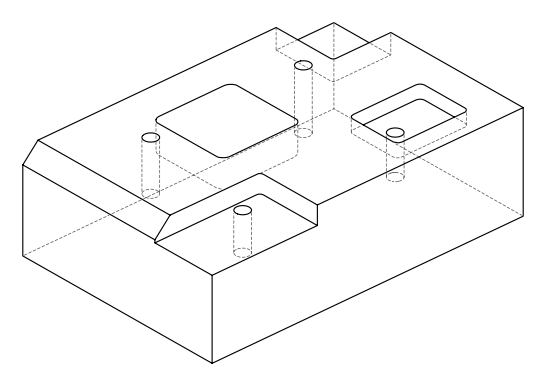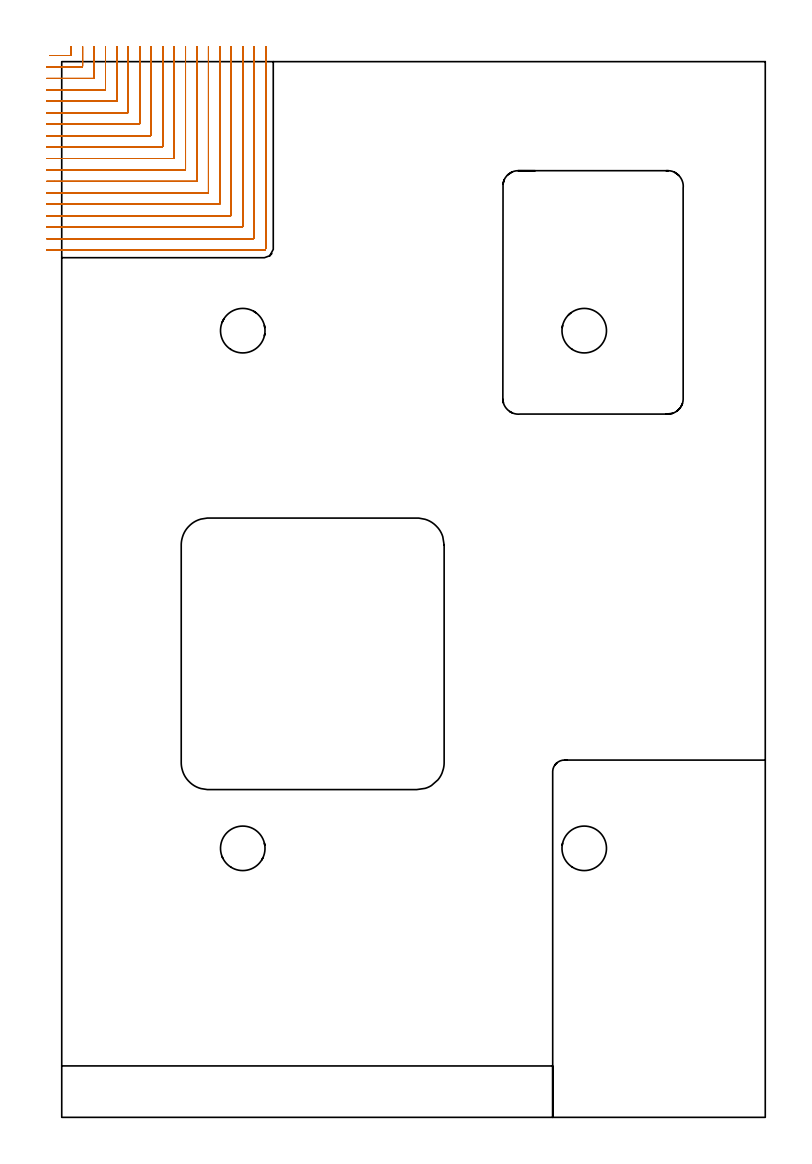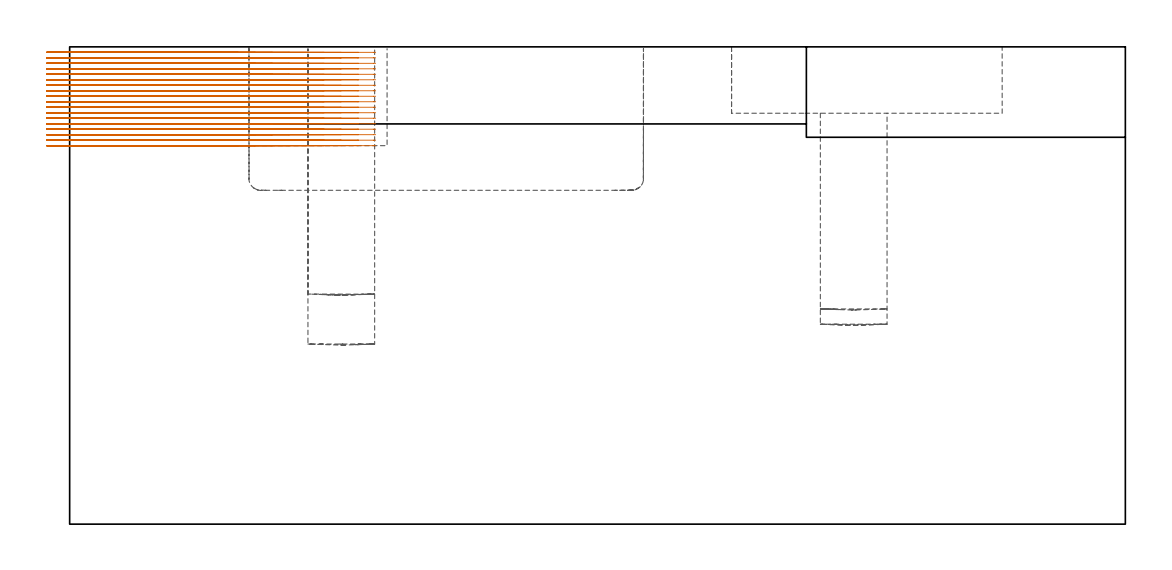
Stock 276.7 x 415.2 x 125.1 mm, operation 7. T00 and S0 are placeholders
(PLAN: 9 operations, 5 tool changes, 172.5 min)
(1 INDEXABLE_INSERT_DRILL_BLIND_HOLE_FROM_SOLID | STEP1POCKET | NXT0302_006 | 0.27 min | 15578 mm3)
(2 INDEXABLE_INSERT_DRILL_BLIND_HOLE_FROM_SOLID_1 | STEP1POCKET_1 | NXT0302_006 | 0.21 min | 17477 mm3)
(3 INDEXABLE_INSERT_DRILL_BLIND_HOLE_FROM_SOLID_2 | STEP1POCKET_2 | NXT0302_006 | 0.32 min | 18727 mm3)
(4 INDEXABLE_INSERT_DRILL_BLIND_HOLE_FROM_SOLID_3 | STEP1POCKET_3 | NXT0302_006 | 0.22 min | 16519 mm3)
(5 AREA_MILL | FG_CHAMFER_SURFACE | UGT0205_001 | 12.58 min | 41010 mm3)
(6 MILL_CORNER_NOTCH_RECTANGULAR | CORNER_NOTCH_RECTANGULAR | NXT0201_009 | Follow Part, ap 2, ae 75% | 55.9 min | 270981 mm3)
(7 MILL_CORNER_NOTCH_RECTANGULAR_1 | CORNER_NOTCH_RECTANGULAR_1 | NXT0201_008 | Follow Part, ap 1.5, ae 75% | 65.78 min | 166073 mm3)
(8 MILL_RECTANGULAR_POCKET | POCKET_RECTANGULAR_STRAIGHT | UGT0201_095 | Follow Part, ap 5, ae 75% | 16.07 min | 410668 mm3)
(9 MILL_RECTANGULAR_POCKET_1 | POCKET_RECTANGULAR_STRAIGHT_1 | NXT0201_009 | Follow Part, ap 2, ae 75% | 21.17 min | 113403 mm3)
(TOOL NXT0302_006 | Index. Insert Drill 17.5mm [880-D1750L25-05] | D17.5 PA176 FL88 Z2)
(TOOL UGT0205_001 | Chamfer Mill 20 x 3 x 45 deg. | D20 FL50 Z2)
(TOOL NXT0201_009 | ENDMILL 8mm [2P460-0800-NA 1630] | D8 FL26 Z6)
(TOOL NXT0201_008 | ENDMILL 6mm [2P460-0600-NA 1630] | D6 FL26 Z6)
(TOOL UGT0201_095 | End mill 20 mm | D20 R3 FL38 Z4)
(OP 7 MILL_CORNER_NOTCH_RECTANGULAR_1)
G17 G21 G94 G90
T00 M6
G54
G17 G0 G90 X-4.8 Y417.6 S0 M3
G43 Z135.1 H1
Z123.661
G94 G1 X-1.8 F250.
X3.405
G3 X3.7 Y417.895 R0.3
G2 X3.699 Y418.2 R76.5
G1 Y421.2
G0 Z135.1
X-6. Y413.1
Z123.661
G1 X-3.
X7.905 F500.
G3 X8.2 Y413.395 R0.3
G1 Y418.2
Y421.2 F250.
G0 Z135.1
X-6. Y408.6
Z123.661
G1 X-3.
X12.405 F500.
G3 X12.7 Y408.895 R0.3
G1 Y418.2
Y421.2 F250.
G0 Z135.1
X-6. Y404.1
Z123.661
G1 X-3.
X16.904 F500.
G3 X17.2 Y404.396 R0.3
G1 Y418.2
Y421.2 F250.
G0 Z135.1
X-6. Y399.6
Z123.661
G1 X-3.
X21.404 F500.
G3 X21.7 Y399.896 R0.3
G1 Y418.2
Y421.2 F250.
G0 Z135.1
X-6. Y395.1
Z123.661
G1 X-3.
X25.904 F500.
G3 X26.2 Y395.396 R0.3
G1 Y418.2
Y421.2 F250.
G0 Z135.1
X-6. Y390.6
Z123.661
G1 X-3.
X30.404 F500.
G3 X30.7 Y390.896 R0.3
G1 Y418.2
Y421.2 F250.
G0 Z135.1
X-6. Y386.1
Z123.661
G1 X-3.
X34.904 F500.
G3 X35.2 Y386.396 R0.3
G1 Y418.2
Y421.2 F250.
G0 Z135.1
X-6. Y381.6
Z123.661
G1 X-3.
X39.404 F500.
G3 X39.7 Y381.896 R0.3
G1 Y418.2
Y421.2 F250.
G0 Z135.1
X-6. Y377.1
Z123.661
G1 X-3.
X43.903 F500.
G3 X44.2 Y377.397 R0.3
G1 Y418.2
Y421.2 F250.
G0 Z135.1
X-6. Y372.6
Z123.661
G1 X-3.
X48.403 F500.
G3 X48.7 Y372.897 R0.3
G1 Y418.2
Y421.2 F250.
G0 Z135.1
X-6. Y368.1
Z123.661
G1 X-3.
X52.903 F500.
G3 X53.2 Y368.397 R0.3
G1 Y418.2
Y421.2 F250.
G0 Z135.1
X-6. Y363.6
Z123.661
G1 X-3.
X57.403 F500.
G3 X57.7 Y363.897 R0.3
G1 Y418.2
Y421.2 F250.
G0 Z135.1
X-6. Y359.1
Z123.661
G1 X-3.
X61.903 F500.
G3 X62.2 Y359.397 R0.3
G1 Y418.2
Y421.2 F250.
G0 Z135.1
X-6. Y354.6
Z123.661
G1 X-3.
X66.403 F500.
G3 X66.7 Y354.897 R0.3
G1 Y418.2
Y421.2 F250.
G0 Z135.1
X-6. Y350.1
Z123.661
G1 X-3.
X70.903 F500.
G3 X71.2 Y350.397 R0.3
G1 Y418.2
Y421.2 F250.
G0 Z135.1
X-6. Y345.6
Z123.661
G1 X-3.
X75.403 F500.
G3 X75.7 Y345.897 R0.3
G1 Y418.2
Y421.2 F250.
G0 Z135.1
X-6. Y341.1
Z123.661
G1 X-3.
X79.6 F500.
G3 X80.2 Y341.7 R0.6
G1 Y418.2
Y421.2 F250.
G0 Z135.1
X-4.8 Y417.6
Z122.222
G1 X-1.8
X3.405
G3 X3.7 Y417.895 R0.3
G2 X3.699 Y418.2 R76.5
G1 Y421.2
G0 Z135.1
X-6. Y413.1
Z122.222
G1 X-3.
X7.905 F500.
G3 X8.2 Y413.395 R0.3
G1 Y418.2
Y421.2 F250.
G0 Z135.1
X-6. Y408.6
Z122.222
G1 X-3.
X12.405 F500.
G3 X12.7 Y408.895 R0.3
G1 Y418.2
Y421.2 F250.
G0 Z135.1
X-6. Y404.1
Z122.222
G1 X-3.
X16.904 F500.
G3 X17.2 Y404.396 R0.3
G1 Y418.2
Y421.2 F250.
G0 Z135.1
X-6. Y399.6
Z122.222
G1 X-3.
X21.404 F500.
G3 X21.7 Y399.896 R0.3
G1 Y418.2
Y421.2 F250.
G0 Z135.1
X-6. Y395.1
Z122.222
G1 X-3.
X25.904 F500.
G3 X26.2 Y395.396 R0.3
G1 Y418.2
Y421.2 F250.
G0 Z135.1
X-6. Y390.6
Z122.222
G1 X-3.
X30.404 F500.
G3 X30.7 Y390.896 R0.3
G1 Y418.2
Y421.2 F250.
G0 Z135.1
X-6. Y386.1
Z122.222
G1 X-3.
X34.904 F500.
G3 X35.2 Y386.396 R0.3
G1 Y418.2
Y421.2 F250.
G0 Z135.1
X-6. Y381.6
Z122.222
G1 X-3.
X39.404 F500.
G3 X39.7 Y381.896 R0.3
G1 Y418.2
Y421.2 F250.
G0 Z135.1
X-6. Y377.1
Z122.222
G1 X-3.
X43.903 F500.
G3 X44.2 Y377.397 R0.3
G1 Y418.2
Y421.2 F250.
G0 Z135.1
X-6. Y372.6
Z122.222
G1 X-3.
X48.403 F500.
G3 X48.7 Y372.897 R0.3
G1 Y418.2
Y421.2 F250.
G0 Z135.1
X-6. Y368.1
Z122.222
G1 X-3.
X52.903 F500.
G3 X53.2 Y368.397 R0.3
G1 Y418.2
Y421.2 F250.
G0 Z135.1
X-6. Y363.6
Z122.222
G1 X-3.
X57.403 F500.
G3 X57.7 Y363.897 R0.3
G1 Y418.2
Y421.2 F250.
G0 Z135.1
X-6. Y359.1
Z122.222
G1 X-3.
X61.903 F500.
G3 X62.2 Y359.397 R0.3
G1 Y418.2
Y421.2 F250.
G0 Z135.1
X-6. Y354.6
Z122.222
G1 X-3.
X66.403 F500.
G3 X66.7 Y354.897 R0.3
G1 Y418.2
Y421.2 F250.
G0 Z135.1
X-6. Y350.1
Z122.222
G1 X-3.
X70.903 F500.
G3 X71.2 Y350.397 R0.3
G1 Y418.2
Y421.2 F250.
G0 Z135.1
X-6. Y345.6
Z122.222
G1 X-3.
X75.403 F500.
G3 X75.7 Y345.897 R0.3
G1 Y418.2
Y421.2 F250.
G0 Z135.1
X-6. Y341.1
Z122.222
G1 X-3.
X79.6 F500.
G3 X80.2 Y341.7 R0.6
G1 Y418.2
Y421.2 F250.
G0 Z135.1
X-4.8 Y417.6
Z120.783
G1 X-1.8
X3.405
G3 X3.7 Y417.895 R0.3
G2 X3.699 Y418.2 R76.5
G1 Y421.2
G0 Z135.1
X-6. Y413.1
Z120.783
G1 X-3.
X7.905 F500.
G3 X8.2 Y413.395 R0.3
G1 Y418.2
Y421.2 F250.
G0 Z135.1
X-6. Y408.6
Z120.783
G1 X-3.
X12.405 F500.
G3 X12.7 Y408.895 R0.3
G1 Y418.2
Y421.2 F250.
G0 Z135.1
X-6. Y404.1
Z120.783
G1 X-3.
X16.904 F500.
G3 X17.2 Y404.396 R0.3
G1 Y418.2
Y421.2 F250.
G0 Z135.1
X-6. Y399.6
Z120.783
G1 X-3.
X21.404 F500.
G3 X21.7 Y399.896 R0.3
G1 Y418.2
Y421.2 F250.
G0 Z135.1
X-6. Y395.1
Z120.783
G1 X-3.
X25.904 F500.
G3 X26.2 Y395.396 R0.3
G1 Y418.2
Y421.2 F250.
G0 Z135.1
X-6. Y390.6
Z120.783
G1 X-3.
X30.404 F500.
G3 X30.7 Y390.896 R0.3
G1 Y418.2
Y421.2 F250.
G0 Z135.1
X-6. Y386.1
Z120.783
G1 X-3.
X34.904 F500.
G3 X35.2 Y386.396 R0.3
G1 Y418.2
Y421.2 F250.
G0 Z135.1
X-6. Y381.6
Z120.783
G1 X-3.
X39.404 F500.
G3 X39.7 Y381.896 R0.3
G1 Y418.2
Y421.2 F250.
G0 Z135.1
X-6. Y377.1
Z120.783
G1 X-3.
X43.903 F500.
G3 X44.2 Y377.397 R0.3
G1 Y418.2
Y421.2 F250.
G0 Z135.1
X-6. Y372.6
Z120.783
G1 X-3.
X48.403 F500.
G3 X48.7 Y372.897 R0.3
G1 Y418.2
Y421.2 F250.
G0 Z135.1
X-6. Y368.1
Z120.783
G1 X-3.
X52.903 F500.
G3 X53.2 Y368.397 R0.3
G1 Y418.2
Y421.2 F250.
G0 Z135.1
X-6. Y363.6
Z120.783
G1 X-3.
X57.403 F500.
G3 X57.7 Y363.897 R0.3
G1 Y418.2
Y421.2 F250.
G0 Z135.1
X-6. Y359.1
Z120.783
G1 X-3.
X61.903 F500.
G3 X62.2 Y359.397 R0.3
G1 Y418.2
Y421.2 F250.
G0 Z135.1
X-6. Y354.6
Z120.783
G1 X-3.
X66.403 F500.
G3 X66.7 Y354.897 R0.3
G1 Y418.2
Y421.2 F250.
G0 Z135.1
X-6. Y350.1
Z120.783
G1 X-3.
X70.903 F500.
G3 X71.2 Y350.397 R0.3
G1 Y418.2
Y421.2 F250.
G0 Z135.1
X-6. Y345.6
Z120.783
G1 X-3.
X75.403 F500.
G3 X75.7 Y345.897 R0.3
G1 Y418.2
Y421.2 F250.
G0 Z135.1
X-6. Y341.1
Z120.783
G1 X-3.
X79.6 F500.
G3 X80.2 Y341.7 R0.6
G1 Y418.2
Y421.2 F250.
G0 Z135.1
X-4.8 Y417.6
Z119.344
G1 X-1.8
X3.405
G3 X3.7 Y417.895 R0.3
G2 X3.699 Y418.2 R76.5
G1 Y421.2
G0 Z135.1
X-6. Y413.1
Z119.344
G1 X-3.
X7.905 F500.
G3 X8.2 Y413.395 R0.3
G1 Y418.2
Y421.2 F250.
G0 Z135.1
X-6. Y408.6
Z119.344
G1 X-3.
X12.405 F500.
G3 X12.7 Y408.895 R0.3
G1 Y418.2
Y421.2 F250.
G0 Z135.1
X-6. Y404.1
Z119.344
G1 X-3.
X16.904 F500.
G3 X17.2 Y404.396 R0.3
G1 Y418.2
Y421.2 F250.
G0 Z135.1
X-6. Y399.6
Z119.344
G1 X-3.
X21.404 F500.
G3 X21.7 Y399.896 R0.3
G1 Y418.2
Y421.2 F250.
G0 Z135.1
X-6. Y395.1
Z119.344
G1 X-3.
X25.904 F500.
G3 X26.2 Y395.396 R0.3
G1 Y418.2
Y421.2 F250.
G0 Z135.1
X-6. Y390.6
Z119.344
G1 X-3.
X30.404 F500.
G3 X30.7 Y390.896 R0.3
G1 Y418.2
Y421.2 F250.
G0 Z135.1
X-6. Y386.1
Z119.344
G1 X-3.
X34.904 F500.
G3 X35.2 Y386.396 R0.3
G1 Y418.2
Y421.2 F250.
G0 Z135.1
X-6. Y381.6
Z119.344
G1 X-3.
X39.404 F500.
G3 X39.7 Y381.896 R0.3
G1 Y418.2
Y421.2 F250.
G0 Z135.1
X-6. Y377.1
Z119.344
G1 X-3.
X43.903 F500.
G3 X44.2 Y377.397 R0.3
G1 Y418.2
Y421.2 F250.
G0 Z135.1
X-6. Y372.6
Z119.344
G1 X-3.
X48.403 F500.
G3 X48.7 Y372.897 R0.3
G1 Y418.2
Y421.2 F250.
G0 Z135.1
X-6. Y368.1
Z119.344
G1 X-3.
X52.903 F500.
G3 X53.2 Y368.397 R0.3
G1 Y418.2
Y421.2 F250.
G0 Z135.1
X-6. Y363.6
Z119.344
G1 X-3.
X57.403 F500.
G3 X57.7 Y363.897 R0.3
G1 Y418.2
Y421.2 F250.
G0 Z135.1
X-6. Y359.1
Z119.344
G1 X-3.
X61.903 F500.
G3 X62.2 Y359.397 R0.3
G1 Y418.2
Y421.2 F250.
G0 Z135.1
X-6. Y354.6
Z119.344
G1 X-3.
X66.403 F500.
G3 X66.7 Y354.897 R0.3
G1 Y418.2
Y421.2 F250.
G0 Z135.1
X-6. Y350.1
Z119.344
G1 X-3.
X70.903 F500.
G3 X71.2 Y350.397 R0.3
G1 Y418.2
Y421.2 F250.
G0 Z135.1
X-6. Y345.6
Z119.344
G1 X-3.
X75.403 F500.
G3 X75.7 Y345.897 R0.3
G1 Y418.2
Y421.2 F250.
G0 Z135.1
X-6. Y341.1
Z119.344
G1 X-3.
X79.6 F500.
G3 X80.2 Y341.7 R0.6
G1 Y418.2
Y421.2 F250.
G0 Z135.1
X-4.8 Y417.6
Z117.905
G1 X-1.8
X3.405
G3 X3.7 Y417.895 R0.3
G2 X3.699 Y418.2 R76.5
G1 Y421.2
G0 Z135.1
X-6. Y413.1
Z117.905
G1 X-3.
X7.905 F500.
G3 X8.2 Y413.395 R0.3
G1 Y418.2
Y421.2 F250.
G0 Z135.1
X-6. Y408.6
Z117.905
G1 X-3.
X12.405 F500.
G3 X12.7 Y408.895 R0.3
G1 Y418.2
Y421.2 F250.
G0 Z135.1
X-6. Y404.1
Z117.905
G1 X-3.
X16.904 F500.
G3 X17.2 Y404.396 R0.3
G1 Y418.2
Y421.2 F250.
G0 Z135.1
X-6. Y399.6
Z117.905
G1 X-3.
X21.404 F500.
G3 X21.7 Y399.896 R0.3
G1 Y418.2
Y421.2 F250.
G0 Z135.1
X-6. Y395.1
Z117.905
G1 X-3.
X25.904 F500.
G3 X26.2 Y395.396 R0.3
G1 Y418.2
Y421.2 F250.
G0 Z135.1
X-6. Y390.6
Z117.905
G1 X-3.
X30.404 F500.
G3 X30.7 Y390.896 R0.3
G1 Y418.2
Y421.2 F250.
G0 Z135.1
X-6. Y386.1
Z117.905
G1 X-3.
X34.904 F500.
G3 X35.2 Y386.396 R0.3
G1 Y418.2
Y421.2 F250.
G0 Z135.1
X-6. Y381.6
Z117.905
G1 X-3.
X39.404 F500.
G3 X39.7 Y381.896 R0.3
G1 Y418.2
Y421.2 F250.
G0 Z135.1
X-6. Y377.1
Z117.905
G1 X-3.
X43.903 F500.
G3 X44.2 Y377.397 R0.3
G1 Y418.2
Y421.2 F250.
G0 Z135.1
X-6. Y372.6
Z117.905
G1 X-3.
X48.403 F500.
G3 X48.7 Y372.897 R0.3
G1 Y418.2
Y421.2 F250.
G0 Z135.1
X-6. Y368.1
Z117.905
G1 X-3.
X52.903 F500.
G3 X53.2 Y368.397 R0.3
G1 Y418.2
Y421.2 F250.
G0 Z135.1
X-6. Y363.6
Z117.905
G1 X-3.
X57.403 F500.
G3 X57.7 Y363.897 R0.3
G1 Y418.2
Y421.2 F250.
G0 Z135.1
X-6. Y359.1
Z117.905
G1 X-3.
X61.903 F500.
G3 X62.2 Y359.397 R0.3
G1 Y418.2
Y421.2 F250.
G0 Z135.1
X-6. Y354.6
Z117.905
G1 X-3.
X66.403 F500.
G3 X66.7 Y354.897 R0.3
G1 Y418.2
Y421.2 F250.
G0 Z135.1
X-6. Y350.1
Z117.905
G1 X-3.
X70.903 F500.
G3 X71.2 Y350.397 R0.3
G1 Y418.2
Y421.2 F250.
G0 Z135.1
X-6. Y345.6
Z117.905
G1 X-3.
X75.403 F500.
G3 X75.7 Y345.897 R0.3
G1 Y418.2
Y421.2 F250.
G0 Z135.1
X-6. Y341.1
Z117.905
G1 X-3.
X79.6 F500.
G3 X80.2 Y341.7 R0.6
G1 Y418.2
Y421.2 F250.
G0 Z135.1
X-4.8 Y417.6
Z116.467
G1 X-1.8
X3.405
G3 X3.7 Y417.895 R0.3
G2 X3.699 Y418.2 R76.5
G1 Y421.2
G0 Z135.1
X-6. Y413.1
Z116.467
G1 X-3.
X7.905 F500.
G3 X8.2 Y413.395 R0.3
G1 Y418.2
Y421.2 F250.
G0 Z135.1
X-6. Y408.6
Z116.467
G1 X-3.
X12.405 F500.
G3 X12.7 Y408.895 R0.3
G1 Y418.2
Y421.2 F250.
G0 Z135.1
X-6. Y404.1
Z116.467
G1 X-3.
X16.904 F500.
G3 X17.2 Y404.396 R0.3
G1 Y418.2
Y421.2 F250.
G0 Z135.1
X-6. Y399.6
Z116.467
G1 X-3.
X21.404 F500.
G3 X21.7 Y399.896 R0.3
G1 Y418.2
Y421.2 F250.
G0 Z135.1
X-6. Y395.1
Z116.467
G1 X-3.
X25.904 F500.
G3 X26.2 Y395.396 R0.3
G1 Y418.2
Y421.2 F250.
G0 Z135.1
X-6. Y390.6
Z116.467
G1 X-3.
X30.404 F500.
G3 X30.7 Y390.896 R0.3
G1 Y418.2
Y421.2 F250.
G0 Z135.1
X-6. Y386.1
Z116.467
G1 X-3.
X34.904 F500.
G3 X35.2 Y386.396 R0.3
G1 Y418.2
Y421.2 F250.
G0 Z135.1
X-6. Y381.6
Z116.467
G1 X-3.
X39.404 F500.
G3 X39.7 Y381.896 R0.3
G1 Y418.2
Y421.2 F250.
G0 Z135.1
X-6. Y377.1
Z116.467
G1 X-3.
X43.903 F500.
G3 X44.2 Y377.397 R0.3
G1 Y418.2
Y421.2 F250.
G0 Z135.1
X-6. Y372.6
Z116.467
G1 X-3.
X48.403 F500.
G3 X48.7 Y372.897 R0.3
G1 Y418.2
Y421.2 F250.
G0 Z135.1
X-6. Y368.1
Z116.467
G1 X-3.
X52.903 F500.
G3 X53.2 Y368.397 R0.3
G1 Y418.2
Y421.2 F250.
G0 Z135.1
X-6. Y363.6
Z116.467
G1 X-3.
X57.403 F500.
G3 X57.7 Y363.897 R0.3
G1 Y418.2
Y421.2 F250.
G0 Z135.1
X-6. Y359.1
Z116.467
G1 X-3.
X61.903 F500.
G3 X62.2 Y359.397 R0.3
G1 Y418.2
Y421.2 F250.
G0 Z135.1
X-6. Y354.6
Z116.467
G1 X-3.
X66.403 F500.
G3 X66.7 Y354.897 R0.3
G1 Y418.2
Y421.2 F250.
G0 Z135.1
X-6. Y350.1
Z116.467
G1 X-3.
X70.903 F500.
G3 X71.2 Y350.397 R0.3
G1 Y418.2
Y421.2 F250.
G0 Z135.1
X-6. Y345.6
Z116.467
G1 X-3.
X75.403 F500.
G3 X75.7 Y345.897 R0.3
G1 Y418.2
Y421.2 F250.
G0 Z135.1
X-6. Y341.1
Z116.467
G1 X-3.
X79.6 F500.
G3 X80.2 Y341.7 R0.6
G1 Y418.2
Y421.2 F250.
G0 Z135.1
X-4.8 Y417.6
Z115.028
G1 X-1.8
X3.405
G3 X3.7 Y417.895 R0.3
G2 X3.699 Y418.2 R76.5
G1 Y421.2
G0 Z135.1
X-6. Y413.1
Z115.028
G1 X-3.
X7.905 F500.
G3 X8.2 Y413.395 R0.3
G1 Y418.2
Y421.2 F250.
G0 Z135.1
X-6. Y408.6
Z115.028
G1 X-3.
X12.405 F500.
G3 X12.7 Y408.895 R0.3
G1 Y418.2
Y421.2 F250.
G0 Z135.1
X-6. Y404.1
Z115.028
G1 X-3.
X16.904 F500.
G3 X17.2 Y404.396 R0.3
G1 Y418.2
Y421.2 F250.
G0 Z135.1
X-6. Y399.6
Z115.028
G1 X-3.
X21.404 F500.
G3 X21.7 Y399.896 R0.3
G1 Y418.2
Y421.2 F250.
G0 Z135.1
X-6. Y395.1
Z115.028
G1 X-3.
X25.904 F500.
G3 X26.2 Y395.396 R0.3
G1 Y418.2
Y421.2 F250.
G0 Z135.1
X-6. Y390.6
Z115.028
G1 X-3.
X30.404 F500.
G3 X30.7 Y390.896 R0.3
G1 Y418.2
Y421.2 F250.
G0 Z135.1
X-6. Y386.1
Z115.028
G1 X-3.
X34.904 F500.
G3 X35.2 Y386.396 R0.3
G1 Y418.2
Y421.2 F250.
G0 Z135.1
X-6. Y381.6
Z115.028
G1 X-3.
X39.404 F500.
G3 X39.7 Y381.896 R0.3
G1 Y418.2
Y421.2 F250.
G0 Z135.1
X-6. Y377.1
Z115.028
G1 X-3.
X43.903 F500.
G3 X44.2 Y377.397 R0.3
G1 Y418.2
Y421.2 F250.
G0 Z135.1
X-6. Y372.6
Z115.028
G1 X-3.
X48.403 F500.
G3 X48.7 Y372.897 R0.3
G1 Y418.2
Y421.2 F250.
G0 Z135.1
X-6. Y368.1
Z115.028
G1 X-3.
X52.903 F500.
G3 X53.2 Y368.397 R0.3
G1 Y418.2
Y421.2 F250.
G0 Z135.1
X-6. Y363.6
Z115.028
G1 X-3.
X57.403 F500.
G3 X57.7 Y363.897 R0.3
G1 Y418.2
Y421.2 F250.
G0 Z135.1
X-6. Y359.1
Z115.028
G1 X-3.
X61.903 F500.
G3 X62.2 Y359.397 R0.3
G1 Y418.2
Y421.2 F250.
G0 Z135.1
X-6. Y354.6
Z115.028
G1 X-3.
X66.403 F500.
G3 X66.7 Y354.897 R0.3
G1 Y418.2
Y421.2 F250.
G0 Z135.1
X-6. Y350.1
Z115.028
G1 X-3.
X70.903 F500.
G3 X71.2 Y350.397 R0.3
G1 Y418.2
Y421.2 F250.
G0 Z135.1
X-6. Y345.6
Z115.028
G1 X-3.
X75.403 F500.
G3 X75.7 Y345.897 R0.3
G1 Y418.2
Y421.2 F250.
G0 Z135.1
X-6. Y341.1
Z115.028
G1 X-3.
X79.6 F500.
G3 X80.2 Y341.7 R0.6
G1 Y418.2
Y421.2 F250.
G0 Z135.1
X-4.8 Y417.6
Z113.589
G1 X-1.8
X3.405
G3 X3.7 Y417.895 R0.3
G2 X3.699 Y418.2 R76.5
G1 Y421.2
G0 Z135.1
X-6. Y413.1
Z113.589
G1 X-3.
X7.905 F500.
G3 X8.2 Y413.395 R0.3
G1 Y418.2
Y421.2 F250.
G0 Z135.1
X-6. Y408.6
Z113.589
G1 X-3.
X12.405 F500.
G3 X12.7 Y408.895 R0.3
G1 Y418.2
Y421.2 F250.
G0 Z135.1
X-6. Y404.1
Z113.589
G1 X-3.
X16.904 F500.
G3 X17.2 Y404.396 R0.3
G1 Y418.2
Y421.2 F250.
G0 Z135.1
X-6. Y399.6
Z113.589
G1 X-3.
X21.404 F500.
G3 X21.7 Y399.896 R0.3
G1 Y418.2
Y421.2 F250.
G0 Z135.1
X-6. Y395.1
Z113.589
G1 X-3.
X25.904 F500.
G3 X26.2 Y395.396 R0.3
G1 Y418.2
Y421.2 F250.
G0 Z135.1
X-6. Y390.6
Z113.589
G1 X-3.
X30.404 F500.
G3 X30.7 Y390.896 R0.3
G1 Y418.2
Y421.2 F250.
G0 Z135.1
X-6. Y386.1
Z113.589
G1 X-3.
X34.904 F500.
G3 X35.2 Y386.396 R0.3
G1 Y418.2
Y421.2 F250.
G0 Z135.1
X-6. Y381.6
Z113.589
G1 X-3.
X39.404 F500.
G3 X39.7 Y381.896 R0.3
G1 Y418.2
Y421.2 F250.
G0 Z135.1
X-6. Y377.1
Z113.589
G1 X-3.
X43.903 F500.
G3 X44.2 Y377.397 R0.3
G1 Y418.2
Y421.2 F250.
G0 Z135.1
X-6. Y372.6
Z113.589
G1 X-3.
X48.403 F500.
G3 X48.7 Y372.897 R0.3
G1 Y418.2
Y421.2 F250.
G0 Z135.1
X-6. Y368.1
Z113.589
G1 X-3.
X52.903 F500.
G3 X53.2 Y368.397 R0.3
G1 Y418.2
Y421.2 F250.
G0 Z135.1
X-6. Y363.6
Z113.589
G1 X-3.
X57.403 F500.
G3 X57.7 Y363.897 R0.3
G1 Y418.2
Y421.2 F250.
G0 Z135.1
X-6. Y359.1
Z113.589
G1 X-3.
X61.903 F500.
G3 X62.2 Y359.397 R0.3
G1 Y418.2
Y421.2 F250.
G0 Z135.1
X-6. Y354.6
Z113.589
G1 X-3.
X66.403 F500.
G3 X66.7 Y354.897 R0.3
G1 Y418.2
Y421.2 F250.
G0 Z135.1
X-6. Y350.1
Z113.589
G1 X-3.
X70.903 F500.
G3 X71.2 Y350.397 R0.3
G1 Y418.2
Y421.2 F250.
G0 Z135.1
X-6. Y345.6
Z113.589
G1 X-3.
X75.403 F500.
G3 X75.7 Y345.897 R0.3
G1 Y418.2
Y421.2 F250.
G0 Z135.1
X-6. Y341.1
Z113.589
G1 X-3.
X79.6 F500.
G3 X80.2 Y341.7 R0.6
G1 Y418.2
Y421.2 F250.
G0 Z135.1
X-4.8 Y417.6
Z112.15
G1 X-1.8
X3.405
G3 X3.7 Y417.895 R0.3
G2 X3.699 Y418.2 R76.5
G1 Y421.2
G0 Z135.1
X-6. Y413.1
Z112.15
G1 X-3.
X7.905 F500.
G3 X8.2 Y413.395 R0.3
G1 Y418.2
Y421.2 F250.
G0 Z135.1
X-6. Y408.6
Z112.15
G1 X-3.
X12.405 F500.
G3 X12.7 Y408.895 R0.3
G1 Y418.2
Y421.2 F250.
G0 Z135.1
X-6. Y404.1
Z112.15
G1 X-3.
X16.904 F500.
G3 X17.2 Y404.396 R0.3
G1 Y418.2
Y421.2 F250.
G0 Z135.1
X-6. Y399.6
Z112.15
G1 X-3.
X21.404 F500.
G3 X21.7 Y399.896 R0.3
G1 Y418.2
Y421.2 F250.
G0 Z135.1
X-6. Y395.1
Z112.15
G1 X-3.
X25.904 F500.
G3 X26.2 Y395.396 R0.3
G1 Y418.2
Y421.2 F250.
G0 Z135.1
X-6. Y390.6
Z112.15
G1 X-3.
X30.404 F500.
G3 X30.7 Y390.896 R0.3
G1 Y418.2
Y421.2 F250.
G0 Z135.1
X-6. Y386.1
Z112.15
G1 X-3.
X34.904 F500.
G3 X35.2 Y386.396 R0.3
G1 Y418.2
Y421.2 F250.
G0 Z135.1
X-6. Y381.6
Z112.15
G1 X-3.
X39.404 F500.
G3 X39.7 Y381.896 R0.3
G1 Y418.2
Y421.2 F250.
G0 Z135.1
X-6. Y377.1
Z112.15
G1 X-3.
X43.903 F500.
G3 X44.2 Y377.397 R0.3
G1 Y418.2
Y421.2 F250.
G0 Z135.1
X-6. Y372.6
Z112.15
G1 X-3.
X48.403 F500.
G3 X48.7 Y372.897 R0.3
G1 Y418.2
Y421.2 F250.
G0 Z135.1
X-6. Y368.1
Z112.15
G1 X-3.
X52.903 F500.
G3 X53.2 Y368.397 R0.3
G1 Y418.2
Y421.2 F250.
G0 Z135.1
X-6. Y363.6
Z112.15
G1 X-3.
X57.403 F500.
G3 X57.7 Y363.897 R0.3
G1 Y418.2
Y421.2 F250.
G0 Z135.1
X-6. Y359.1
Z112.15
G1 X-3.
X61.903 F500.
G3 X62.2 Y359.397 R0.3
G1 Y418.2
Y421.2 F250.
G0 Z135.1
X-6. Y354.6
Z112.15
G1 X-3.
X66.403 F500.
G3 X66.7 Y354.897 R0.3
G1 Y418.2
Y421.2 F250.
G0 Z135.1
X-6. Y350.1
Z112.15
G1 X-3.
X70.903 F500.
G3 X71.2 Y350.397 R0.3
G1 Y418.2
Y421.2 F250.
G0 Z135.1
X-6. Y345.6
Z112.15
G1 X-3.
X75.403 F500.
G3 X75.7 Y345.897 R0.3
G1 Y418.2
Y421.2 F250.
G0 Z135.1
X-6. Y341.1
Z112.15
G1 X-3.
X79.6 F500.
G3 X80.2 Y341.7 R0.6
G1 Y418.2
Y421.2 F250.
G0 Z135.1
X-4.8 Y417.6
Z110.711
G1 X-1.8
X3.405
G3 X3.7 Y417.895 R0.3
G2 X3.699 Y418.2 R76.5
G1 Y421.2
G0 Z135.1
X-6. Y413.1
Z110.711
G1 X-3.
X7.905 F500.
G3 X8.2 Y413.395 R0.3
G1 Y418.2
Y421.2 F250.
G0 Z135.1
X-6. Y408.6
Z110.711
G1 X-3.
X12.405 F500.
G3 X12.7 Y408.895 R0.3
G1 Y418.2
Y421.2 F250.
G0 Z135.1
X-6. Y404.1
Z110.711
G1 X-3.
X16.904 F500.
G3 X17.2 Y404.396 R0.3
G1 Y418.2
Y421.2 F250.
G0 Z135.1
X-6. Y399.6
Z110.711
G1 X-3.
X21.404 F500.
G3 X21.7 Y399.896 R0.3
G1 Y418.2
Y421.2 F250.
G0 Z135.1
X-6. Y395.1
Z110.711
G1 X-3.
X25.904 F500.
G3 X26.2 Y395.396 R0.3
G1 Y418.2
Y421.2 F250.
G0 Z135.1
X-6. Y390.6
Z110.711
G1 X-3.
X30.404 F500.
G3 X30.7 Y390.896 R0.3
G1 Y418.2
Y421.2 F250.
G0 Z135.1
X-6. Y386.1
Z110.711
G1 X-3.
X34.904 F500.
G3 X35.2 Y386.396 R0.3
G1 Y418.2
Y421.2 F250.
G0 Z135.1
X-6. Y381.6
Z110.711
G1 X-3.
X39.404 F500.
G3 X39.7 Y381.896 R0.3
G1 Y418.2
Y421.2 F250.
G0 Z135.1
X-6. Y377.1
Z110.711
G1 X-3.
X43.903 F500.
G3 X44.2 Y377.397 R0.3
G1 Y418.2
Y421.2 F250.
G0 Z135.1
X-6. Y372.6
Z110.711
G1 X-3.
X48.403 F500.
G3 X48.7 Y372.897 R0.3
G1 Y418.2
Y421.2 F250.
G0 Z135.1
X-6. Y368.1
Z110.711
G1 X-3.
X52.903 F500.
G3 X53.2 Y368.397 R0.3
G1 Y418.2
Y421.2 F250.
G0 Z135.1
X-6. Y363.6
Z110.711
G1 X-3.
X57.403 F500.
G3 X57.7 Y363.897 R0.3
G1 Y418.2
Y421.2 F250.
G0 Z135.1
X-6. Y359.1
Z110.711
G1 X-3.
X61.903 F500.
G3 X62.2 Y359.397 R0.3
G1 Y418.2
Y421.2 F250.
G0 Z135.1
X-6. Y354.6
Z110.711
G1 X-3.
X66.403 F500.
G3 X66.7 Y354.897 R0.3
G1 Y418.2
Y421.2 F250.
G0 Z135.1
X-6. Y350.1
Z110.711
G1 X-3.
X70.903 F500.
G3 X71.2 Y350.397 R0.3
G1 Y418.2
Y421.2 F250.
G0 Z135.1
X-6. Y345.6
Z110.711
G1 X-3.
X75.403 F500.
G3 X75.7 Y345.897 R0.3
G1 Y418.2
Y421.2 F250.
G0 Z135.1
X-6. Y341.1
Z110.711
G1 X-3.
X79.6 F500.
G3 X80.2 Y341.7 R0.6
G1 Y418.2
Y421.2 F250.
G0 Z135.1
X-4.8 Y417.6
Z109.272
G1 X-1.8
X3.405
G3 X3.7 Y417.895 R0.3
G2 X3.699 Y418.2 R76.5
G1 Y421.2
G0 Z135.1
X-6. Y413.1
Z109.272
G1 X-3.
X7.905 F500.
G3 X8.2 Y413.395 R0.3
G1 Y418.2
Y421.2 F250.
G0 Z135.1
X-6. Y408.6
Z109.272
G1 X-3.
X12.405 F500.
G3 X12.7 Y408.895 R0.3
G1 Y418.2
Y421.2 F250.
G0 Z135.1
X-6. Y404.1
Z109.272
G1 X-3.
X16.904 F500.
G3 X17.2 Y404.396 R0.3
G1 Y418.2
Y421.2 F250.
G0 Z135.1
X-6. Y399.6
Z109.272
G1 X-3.
X21.404 F500.
G3 X21.7 Y399.896 R0.3
G1 Y418.2
Y421.2 F250.
G0 Z135.1
X-6. Y395.1
Z109.272
G1 X-3.
X25.904 F500.
G3 X26.2 Y395.396 R0.3
G1 Y418.2
Y421.2 F250.
G0 Z135.1
X-6. Y390.6
Z109.272
G1 X-3.
X30.404 F500.
G3 X30.7 Y390.896 R0.3
G1 Y418.2
Y421.2 F250.
G0 Z135.1
X-6. Y386.1
Z109.272
G1 X-3.
X34.904 F500.
G3 X35.2 Y386.396 R0.3
G1 Y418.2
Y421.2 F250.
G0 Z135.1
X-6. Y381.6
Z109.272
G1 X-3.
X39.404 F500.
G3 X39.7 Y381.896 R0.3
G1 Y418.2
Y421.2 F250.
G0 Z135.1
X-6. Y377.1
Z109.272
G1 X-3.
X43.903 F500.
G3 X44.2 Y377.397 R0.3
G1 Y418.2
Y421.2 F250.
G0 Z135.1
X-6. Y372.6
Z109.272
G1 X-3.
X48.403 F500.
G3 X48.7 Y372.897 R0.3
G1 Y418.2
Y421.2 F250.
G0 Z135.1
X-6. Y368.1
Z109.272
G1 X-3.
X52.903 F500.
G3 X53.2 Y368.397 R0.3
G1 Y418.2
Y421.2 F250.
G0 Z135.1
X-6. Y363.6
Z109.272
G1 X-3.
X57.403 F500.
G3 X57.7 Y363.897 R0.3
G1 Y418.2
Y421.2 F250.
G0 Z135.1
X-6. Y359.1
Z109.272
G1 X-3.
X61.903 F500.
G3 X62.2 Y359.397 R0.3
G1 Y418.2
Y421.2 F250.
G0 Z135.1
X-6. Y354.6
Z109.272
G1 X-3.
X66.403 F500.
G3 X66.7 Y354.897 R0.3
G1 Y418.2
Y421.2 F250.
G0 Z135.1
X-6. Y350.1
Z109.272
G1 X-3.
X70.903 F500.
G3 X71.2 Y350.397 R0.3
G1 Y418.2
Y421.2 F250.
G0 Z135.1
X-6. Y345.6
Z109.272
G1 X-3.
X75.403 F500.
G3 X75.7 Y345.897 R0.3
G1 Y418.2
Y421.2 F250.
G0 Z135.1
X-6. Y341.1
Z109.272
G1 X-3.
X79.6 F500.
G3 X80.2 Y341.7 R0.6
G1 Y418.2
Y421.2 F250.
G0 Z135.1
X-4.8 Y417.6
Z107.833
G1 X-1.8
X3.405
G3 X3.7 Y417.895 R0.3
G2 X3.699 Y418.2 R76.5
G1 Y421.2
G0 Z135.1
X-6. Y413.1
Z107.833
G1 X-3.
X7.905 F500.
G3 X8.2 Y413.395 R0.3
G1 Y418.2
Y421.2 F250.
G0 Z135.1
X-6. Y408.6
Z107.833
G1 X-3.
X12.405 F500.
G3 X12.7 Y408.895 R0.3
G1 Y418.2
Y421.2 F250.
G0 Z135.1
X-6. Y404.1
Z107.833
G1 X-3.
X16.904 F500.
G3 X17.2 Y404.396 R0.3
G1 Y418.2
Y421.2 F250.
G0 Z135.1
X-6. Y399.6
Z107.833
G1 X-3.
X21.404 F500.
G3 X21.7 Y399.896 R0.3
G1 Y418.2
Y421.2 F250.
G0 Z135.1
X-6. Y395.1
Z107.833
G1 X-3.
X25.904 F500.
G3 X26.2 Y395.396 R0.3
G1 Y418.2
Y421.2 F250.
G0 Z135.1
X-6. Y390.6
Z107.833
G1 X-3.
X30.404 F500.
G3 X30.7 Y390.896 R0.3
G1 Y418.2
Y421.2 F250.
G0 Z135.1
X-6. Y386.1
Z107.833
G1 X-3.
X34.904 F500.
G3 X35.2 Y386.396 R0.3
G1 Y418.2
Y421.2 F250.
G0 Z135.1
X-6. Y381.6
Z107.833
G1 X-3.
X39.404 F500.
G3 X39.7 Y381.896 R0.3
G1 Y418.2
Y421.2 F250.
G0 Z135.1
X-6. Y377.1
Z107.833
G1 X-3.
X43.903 F500.
G3 X44.2 Y377.397 R0.3
G1 Y418.2
Y421.2 F250.
G0 Z135.1
X-6. Y372.6
Z107.833
G1 X-3.
X48.403 F500.
G3 X48.7 Y372.897 R0.3
G1 Y418.2
Y421.2 F250.
G0 Z135.1
X-6. Y368.1
Z107.833
G1 X-3.
X52.903 F500.
G3 X53.2 Y368.397 R0.3
G1 Y418.2
Y421.2 F250.
G0 Z135.1
X-6. Y363.6
Z107.833
G1 X-3.
X57.403 F500.
G3 X57.7 Y363.897 R0.3
G1 Y418.2
Y421.2 F250.
G0 Z135.1
X-6. Y359.1
Z107.833
G1 X-3.
X61.903 F500.
G3 X62.2 Y359.397 R0.3
G1 Y418.2
Y421.2 F250.
G0 Z135.1
X-6. Y354.6
Z107.833
G1 X-3.
X66.403 F500.
G3 X66.7 Y354.897 R0.3
G1 Y418.2
Y421.2 F250.
G0 Z135.1
X-6. Y350.1
Z107.833
G1 X-3.
X70.903 F500.
G3 X71.2 Y350.397 R0.3
G1 Y418.2
Y421.2 F250.
G0 Z135.1
X-6. Y345.6
Z107.833
G1 X-3.
X75.403 F500.
G3 X75.7 Y345.897 R0.3
G1 Y418.2
Y421.2 F250.
G0 Z135.1
X-6. Y341.1
Z107.833
G1 X-3.
X79.6 F500.
G3 X80.2 Y341.7 R0.6
G1 Y418.2
Y421.2 F250.
G0 Z135.1
X-4.8 Y417.6
Z106.394
G1 X-1.8
X3.405
G3 X3.7 Y417.895 R0.3
G2 X3.699 Y418.2 R76.5
G1 Y421.2
G0 Z135.1
X-6. Y413.1
Z106.394
G1 X-3.
X7.905 F500.
G3 X8.2 Y413.395 R0.3
G1 Y418.2
Y421.2 F250.
G0 Z135.1
X-6. Y408.6
Z106.394
G1 X-3.
X12.405 F500.
G3 X12.7 Y408.895 R0.3
G1 Y418.2
Y421.2 F250.
G0 Z135.1
X-6. Y404.1
Z106.394
G1 X-3.
X16.904 F500.
G3 X17.2 Y404.396 R0.3
G1 Y418.2
Y421.2 F250.
G0 Z135.1
X-6. Y399.6
Z106.394
G1 X-3.
X21.404 F500.
G3 X21.7 Y399.896 R0.3
G1 Y418.2
Y421.2 F250.
G0 Z135.1
X-6. Y395.1
Z106.394
G1 X-3.
X25.904 F500.
G3 X26.2 Y395.396 R0.3
G1 Y418.2
Y421.2 F250.
G0 Z135.1
X-6. Y390.6
Z106.394
G1 X-3.
X30.404 F500.
G3 X30.7 Y390.896 R0.3
G1 Y418.2
Y421.2 F250.
G0 Z135.1
X-6. Y386.1
Z106.394
G1 X-3.
X34.904 F500.
G3 X35.2 Y386.396 R0.3
G1 Y418.2
Y421.2 F250.
G0 Z135.1
X-6. Y381.6
Z106.394
G1 X-3.
X39.404 F500.
G3 X39.7 Y381.896 R0.3
G1 Y418.2
Y421.2 F250.
G0 Z135.1
X-6. Y377.1
Z106.394
G1 X-3.
X43.903 F500.
G3 X44.2 Y377.397 R0.3
G1 Y418.2
Y421.2 F250.
G0 Z135.1
X-6. Y372.6
Z106.394
G1 X-3.
X48.403 F500.
G3 X48.7 Y372.897 R0.3
G1 Y418.2
Y421.2 F250.
G0 Z135.1
X-6. Y368.1
Z106.394
G1 X-3.
X52.903 F500.
G3 X53.2 Y368.397 R0.3
G1 Y418.2
Y421.2 F250.
G0 Z135.1
X-6. Y363.6
Z106.394
G1 X-3.
X57.403 F500.
G3 X57.7 Y363.897 R0.3
G1 Y418.2
Y421.2 F250.
G0 Z135.1
X-6. Y359.1
Z106.394
G1 X-3.
X61.903 F500.
G3 X62.2 Y359.397 R0.3
G1 Y418.2
Y421.2 F250.
G0 Z135.1
X-6. Y354.6
Z106.394
G1 X-3.
X66.403 F500.
G3 X66.7 Y354.897 R0.3
G1 Y418.2
Y421.2 F250.
G0 Z135.1
X-6. Y350.1
Z106.394
G1 X-3.
X70.903 F500.
G3 X71.2 Y350.397 R0.3
G1 Y418.2
Y421.2 F250.
G0 Z135.1
X-6. Y345.6
Z106.394
G1 X-3.
X75.403 F500.
G3 X75.7 Y345.897 R0.3
G1 Y418.2
Y421.2 F250.
G0 Z135.1
X-6. Y341.1
Z106.394
G1 X-3.
X79.6 F500.
G3 X80.2 Y341.7 R0.6
G1 Y418.2
Y421.2 F250.
G0 Z135.1
X-4.8 Y417.6
Z104.956
G1 X-1.8
X3.405
G3 X3.7 Y417.895 R0.3
G2 X3.699 Y418.2 R76.5
G1 Y421.2
G0 Z135.1
X-6. Y413.1
Z104.956
G1 X-3.
X7.905 F500.
G3 X8.2 Y413.395 R0.3
G1 Y418.2
Y421.2 F250.
G0 Z135.1
X-6. Y408.6
Z104.956
G1 X-3.
X12.405 F500.
G3 X12.7 Y408.895 R0.3
G1 Y418.2
Y421.2 F250.
G0 Z135.1
X-6. Y404.1
Z104.956
G1 X-3.
X16.904 F500.
G3 X17.2 Y404.396 R0.3
G1 Y418.2
Y421.2 F250.
G0 Z135.1
X-6. Y399.6
Z104.956
G1 X-3.
X21.404 F500.
G3 X21.7 Y399.896 R0.3
G1 Y418.2
Y421.2 F250.
G0 Z135.1
X-6. Y395.1
Z104.956
G1 X-3.
X25.904 F500.
G3 X26.2 Y395.396 R0.3
G1 Y418.2
Y421.2 F250.
G0 Z135.1
X-6. Y390.6
Z104.956
G1 X-3.
X30.404 F500.
G3 X30.7 Y390.896 R0.3
G1 Y418.2
Y421.2 F250.
G0 Z135.1
X-6. Y386.1
Z104.956
G1 X-3.
X34.904 F500.
G3 X35.2 Y386.396 R0.3
G1 Y418.2
Y421.2 F250.
G0 Z135.1
X-6. Y381.6
Z104.956
G1 X-3.
X39.404 F500.
G3 X39.7 Y381.896 R0.3
G1 Y418.2
Y421.2 F250.
G0 Z135.1
X-6. Y377.1
Z104.956
G1 X-3.
X43.903 F500.
G3 X44.2 Y377.397 R0.3
G1 Y418.2
Y421.2 F250.
G0 Z135.1
X-6. Y372.6
Z104.956
G1 X-3.
X48.403 F500.
G3 X48.7 Y372.897 R0.3
G1 Y418.2
Y421.2 F250.
G0 Z135.1
X-6. Y368.1
Z104.956
G1 X-3.
X52.903 F500.
G3 X53.2 Y368.397 R0.3
G1 Y418.2
Y421.2 F250.
G0 Z135.1
X-6. Y363.6
Z104.956
G1 X-3.
X57.403 F500.
G3 X57.7 Y363.897 R0.3
G1 Y418.2
Y421.2 F250.
G0 Z135.1
X-6. Y359.1
Z104.956
G1 X-3.
X61.903 F500.
G3 X62.2 Y359.397 R0.3
G1 Y418.2
Y421.2 F250.
G0 Z135.1
X-6. Y354.6
Z104.956
G1 X-3.
X66.403 F500.
G3 X66.7 Y354.897 R0.3
G1 Y418.2
Y421.2 F250.
G0 Z135.1
X-6. Y350.1
Z104.956
G1 X-3.
X70.903 F500.
G3 X71.2 Y350.397 R0.3
G1 Y418.2
Y421.2 F250.
G0 Z135.1
X-6. Y345.6
Z104.956
G1 X-3.
X75.403 F500.
G3 X75.7 Y345.897 R0.3
G1 Y418.2
Y421.2 F250.
G0 Z135.1
X-6. Y341.1
Z104.956
G1 X-3.
X79.6 F500.
G3 X80.2 Y341.7 R0.6
G1 Y418.2
Y421.2 F250.
G0 Z135.1
X-4.8 Y417.6
Z103.517
G1 X-1.8
X3.405
G3 X3.7 Y417.895 R0.3
G2 X3.699 Y418.2 R76.5
G1 Y421.2
G0 Z135.1
X-6. Y413.1
Z103.517
G1 X-3.
X7.905 F500.
G3 X8.2 Y413.395 R0.3
G1 Y418.2
Y421.2 F250.
G0 Z135.1
X-6. Y408.6
Z103.517
G1 X-3.
X12.405 F500.
G3 X12.7 Y408.895 R0.3
G1 Y418.2
Y421.2 F250.
G0 Z135.1
X-6. Y404.1
Z103.517
G1 X-3.
X16.904 F500.
G3 X17.2 Y404.396 R0.3
G1 Y418.2
Y421.2 F250.
G0 Z135.1
X-6. Y399.6
Z103.517
G1 X-3.
X21.404 F500.
G3 X21.7 Y399.896 R0.3
G1 Y418.2
Y421.2 F250.
G0 Z135.1
X-6. Y395.1
Z103.517
G1 X-3.
X25.904 F500.
G3 X26.2 Y395.396 R0.3
G1 Y418.2
Y421.2 F250.
G0 Z135.1
X-6. Y390.6
Z103.517
G1 X-3.
X30.404 F500.
G3 X30.7 Y390.896 R0.3
G1 Y418.2
Y421.2 F250.
G0 Z135.1
X-6. Y386.1
Z103.517
G1 X-3.
X34.904 F500.
G3 X35.2 Y386.396 R0.3
G1 Y418.2
Y421.2 F250.
G0 Z135.1
X-6. Y381.6
Z103.517
G1 X-3.
X39.404 F500.
G3 X39.7 Y381.896 R0.3
G1 Y418.2
Y421.2 F250.
G0 Z135.1
X-6. Y377.1
Z103.517
G1 X-3.
X43.903 F500.
G3 X44.2 Y377.397 R0.3
G1 Y418.2
Y421.2 F250.
G0 Z135.1
X-6. Y372.6
Z103.517
G1 X-3.
X48.403 F500.
G3 X48.7 Y372.897 R0.3
G1 Y418.2
Y421.2 F250.
G0 Z135.1
X-6. Y368.1
Z103.517
G1 X-3.
X52.903 F500.
G3 X53.2 Y368.397 R0.3
G1 Y418.2
Y421.2 F250.
G0 Z135.1
X-6. Y363.6
Z103.517
G1 X-3.
X57.403 F500.
G3 X57.7 Y363.897 R0.3
G1 Y418.2
Y421.2 F250.
G0 Z135.1
X-6. Y359.1
Z103.517
G1 X-3.
X61.903 F500.
G3 X62.2 Y359.397 R0.3
G1 Y418.2
Y421.2 F250.
G0 Z135.1
X-6. Y354.6
Z103.517
G1 X-3.
X66.403 F500.
G3 X66.7 Y354.897 R0.3
G1 Y418.2
Y421.2 F250.
G0 Z135.1
X-6. Y350.1
Z103.517
G1 X-3.
X70.903 F500.
G3 X71.2 Y350.397 R0.3
G1 Y418.2
Y421.2 F250.
G0 Z135.1
X-6. Y345.6
Z103.517
G1 X-3.
X75.403 F500.
G3 X75.7 Y345.897 R0.3
G1 Y418.2
Y421.2 F250.
G0 Z135.1
X-6. Y341.1
Z103.517
G1 X-3.
X79.6 F500.
G3 X80.2 Y341.7 R0.6
G1 Y418.2
Y421.2 F250.
G0 Z135.1
X-4.8 Y417.6
Z102.078
G1 X-1.8
X3.405
G3 X3.7 Y417.895 R0.3
G2 X3.699 Y418.2 R76.5
G1 Y421.2
G0 Z135.1
X-6. Y413.1
Z102.078
G1 X-3.
X7.905 F500.
G3 X8.2 Y413.395 R0.3
G1 Y418.2
Y421.2 F250.
G0 Z135.1
X-6. Y408.6
Z102.078
G1 X-3.
X12.405 F500.
G3 X12.7 Y408.895 R0.3
G1 Y418.2
Y421.2 F250.
G0 Z135.1
X-6. Y404.1
Z102.078
G1 X-3.
X16.904 F500.
G3 X17.2 Y404.396 R0.3
G1 Y418.2
Y421.2 F250.
G0 Z135.1
X-6. Y399.6
Z102.078
G1 X-3.
X21.404 F500.
G3 X21.7 Y399.896 R0.3
G1 Y418.2
Y421.2 F250.
G0 Z135.1
X-6. Y395.1
Z102.078
G1 X-3.
X25.904 F500.
G3 X26.2 Y395.396 R0.3
G1 Y418.2
Y421.2 F250.
G0 Z135.1
X-6. Y390.6
Z102.078
G1 X-3.
X30.404 F500.
G3 X30.7 Y390.896 R0.3
G1 Y418.2
Y421.2 F250.
G0 Z135.1
X-6. Y386.1
Z102.078
G1 X-3.
X34.904 F500.
G3 X35.2 Y386.396 R0.3
G1 Y418.2
Y421.2 F250.
G0 Z135.1
X-6. Y381.6
Z102.078
G1 X-3.
X39.404 F500.
G3 X39.7 Y381.896 R0.3
G1 Y418.2
Y421.2 F250.
G0 Z135.1
X-6. Y377.1
Z102.078
G1 X-3.
X43.903 F500.
G3 X44.2 Y377.397 R0.3
G1 Y418.2
Y421.2 F250.
G0 Z135.1
X-6. Y372.6
Z102.078
G1 X-3.
X48.403 F500.
G3 X48.7 Y372.897 R0.3
G1 Y418.2
Y421.2 F250.
G0 Z135.1
X-6. Y368.1
Z102.078
G1 X-3.
X52.903 F500.
G3 X53.2 Y368.397 R0.3
G1 Y418.2
Y421.2 F250.
G0 Z135.1
X-6. Y363.6
Z102.078
G1 X-3.
X57.403 F500.
G3 X57.7 Y363.897 R0.3
G1 Y418.2
Y421.2 F250.
G0 Z135.1
X-6. Y359.1
Z102.078
G1 X-3.
X61.903 F500.
G3 X62.2 Y359.397 R0.3
G1 Y418.2
Y421.2 F250.
G0 Z135.1
X-6. Y354.6
Z102.078
G1 X-3.
X66.403 F500.
G3 X66.7 Y354.897 R0.3
G1 Y418.2
Y421.2 F250.
G0 Z135.1
X-6. Y350.1
Z102.078
G1 X-3.
X70.903 F500.
G3 X71.2 Y350.397 R0.3
G1 Y418.2
Y421.2 F250.
G0 Z135.1
X-6. Y345.6
Z102.078
G1 X-3.
X75.403 F500.
G3 X75.7 Y345.897 R0.3
G1 Y418.2
Y421.2 F250.
G0 Z135.1
X-6. Y341.1
Z102.078
G1 X-3.
X79.6 F500.
G3 X80.2 Y341.7 R0.6
G1 Y418.2
Y421.2 F250.
G0 Z135.1
X-4.8 Y417.6
Z100.639
G1 X-1.8
X3.405
G3 X3.7 Y417.895 R0.3
G2 X3.699 Y418.2 R76.5
G1 Y421.2
G0 Z135.1
X-6. Y413.1
Z100.639
G1 X-3.
X7.905 F500.
G3 X8.2 Y413.395 R0.3
G1 Y418.2
Y421.2 F250.
G0 Z135.1
X-6. Y408.6
Z100.639
G1 X-3.
X12.405 F500.
G3 X12.7 Y408.895 R0.3
G1 Y418.2
Y421.2 F250.
G0 Z135.1
X-6. Y404.1
Z100.639
G1 X-3.
X16.904 F500.
G3 X17.2 Y404.396 R0.3
G1 Y418.2
Y421.2 F250.
G0 Z135.1
X-6. Y399.6
Z100.639
G1 X-3.
X21.404 F500.
G3 X21.7 Y399.896 R0.3
G1 Y418.2
Y421.2 F250.
G0 Z135.1
X-6. Y395.1
Z100.639
G1 X-3.
X25.904 F500.
G3 X26.2 Y395.396 R0.3
G1 Y418.2
Y421.2 F250.
G0 Z135.1
X-6. Y390.6
Z100.639
G1 X-3.
X30.404 F500.
G3 X30.7 Y390.896 R0.3
G1 Y418.2
Y421.2 F250.
G0 Z135.1
X-6. Y386.1
Z100.639
G1 X-3.
X34.904 F500.
G3 X35.2 Y386.396 R0.3
G1 Y418.2
Y421.2 F250.
G0 Z135.1
X-6. Y381.6
Z100.639
G1 X-3.
X39.404 F500.
G3 X39.7 Y381.896 R0.3
G1 Y418.2
Y421.2 F250.
G0 Z135.1
X-6. Y377.1
Z100.639
G1 X-3.
X43.903 F500.
G3 X44.2 Y377.397 R0.3
G1 Y418.2
Y421.2 F250.
G0 Z135.1
X-6. Y372.6
Z100.639
G1 X-3.
X48.403 F500.
G3 X48.7 Y372.897 R0.3
G1 Y418.2
Y421.2 F250.
G0 Z135.1
X-6. Y368.1
Z100.639
G1 X-3.
X52.903 F500.
G3 X53.2 Y368.397 R0.3
G1 Y418.2
Y421.2 F250.
G0 Z135.1
X-6. Y363.6
Z100.639
G1 X-3.
X57.403 F500.
G3 X57.7 Y363.897 R0.3
G1 Y418.2
Y421.2 F250.
G0 Z135.1
X-6. Y359.1
Z100.639
G1 X-3.
X61.903 F500.
G3 X62.2 Y359.397 R0.3
G1 Y418.2
Y421.2 F250.
G0 Z135.1
X-6. Y354.6
Z100.639
G1 X-3.
X66.403 F500.
G3 X66.7 Y354.897 R0.3
G1 Y418.2
Y421.2 F250.
G0 Z135.1
X-6. Y350.1
Z100.639
G1 X-3.
X70.903 F500.
G3 X71.2 Y350.397 R0.3
G1 Y418.2
Y421.2 F250.
G0 Z135.1
X-6. Y345.6
Z100.639
G1 X-3.
X75.403 F500.
G3 X75.7 Y345.897 R0.3
G1 Y418.2
Y421.2 F250.
G0 Z135.1
X-6. Y341.1
Z100.639
G1 X-3.
X79.6 F500.
G3 X80.2 Y341.7 R0.6
G1 Y418.2
Y421.2 F250.
G0 Z135.1
X-4.8 Y417.6
Z99.2
G1 X-1.8
X3.405
G3 X3.7 Y417.895 R0.3
G2 X3.699 Y418.2 R76.5
G1 Y421.2
G0 Z135.1
X-6. Y413.1
Z99.2
G1 X-3.
X7.905 F500.
G3 X8.2 Y413.395 R0.3
G1 Y418.2
Y421.2 F250.
G0 Z135.1
X-6. Y408.6
Z99.2
G1 X-3.
X12.405 F500.
G3 X12.7 Y408.895 R0.3
G1 Y418.2
Y421.2 F250.
G0 Z135.1
X-6. Y404.1
Z99.2
G1 X-3.
X16.904 F500.
G3 X17.2 Y404.396 R0.3
G1 Y418.2
Y421.2 F250.
G0 Z135.1
X-6. Y399.6
Z99.2
G1 X-3.
X21.404 F500.
G3 X21.7 Y399.896 R0.3
G1 Y418.2
Y421.2 F250.
G0 Z135.1
X-6. Y395.1
Z99.2
G1 X-3.
X25.904 F500.
G3 X26.2 Y395.396 R0.3
G1 Y418.2
Y421.2 F250.
G0 Z135.1
X-6. Y390.6
Z99.2
G1 X-3.
X30.404 F500.
G3 X30.7 Y390.896 R0.3
G1 Y418.2
Y421.2 F250.
G0 Z135.1
X-6. Y386.1
Z99.2
G1 X-3.
X34.904 F500.
G3 X35.2 Y386.396 R0.3
G1 Y418.2
Y421.2 F250.
G0 Z135.1
X-6. Y381.6
Z99.2
G1 X-3.
X39.404 F500.
G3 X39.7 Y381.896 R0.3
G1 Y418.2
Y421.2 F250.
G0 Z135.1
X-6. Y377.1
Z99.2
G1 X-3.
X43.903 F500.
G3 X44.2 Y377.397 R0.3
G1 Y418.2
Y421.2 F250.
G0 Z135.1
X-6. Y372.6
Z99.2
G1 X-3.
X48.403 F500.
G3 X48.7 Y372.897 R0.3
G1 Y418.2
Y421.2 F250.
G0 Z135.1
X-6. Y368.1
Z99.2
G1 X-3.
X52.903 F500.
G3 X53.2 Y368.397 R0.3
G1 Y418.2
Y421.2 F250.
G0 Z135.1
X-6. Y363.6
Z99.2
G1 X-3.
X57.403 F500.
G3 X57.7 Y363.897 R0.3
G1 Y418.2
Y421.2 F250.
G0 Z135.1
X-6. Y359.1
Z99.2
G1 X-3.
X61.903 F500.
G3 X62.2 Y359.397 R0.3
G1 Y418.2
Y421.2 F250.
G0 Z135.1
X-6. Y354.6
Z99.2
G1 X-3.
X66.403 F500.
G3 X66.7 Y354.897 R0.3
G1 Y418.2
Y421.2 F250.
G0 Z135.1
X-6. Y350.1
Z99.2
G1 X-3.
X70.903 F500.
G3 X71.2 Y350.397 R0.3
G1 Y418.2
Y421.2 F250.
G0 Z135.1
X-6. Y345.6
Z99.2
G1 X-3.
X75.403 F500.
G3 X75.7 Y345.897 R0.3
G1 Y418.2
Y421.2 F250.
G0 Z135.1
X-6. Y341.1
Z99.2
G1 X-3.
X79.6 F500.
G3 X80.2 Y341.7 R0.6
G1 Y418.2
Y421.2 F250.
G0 Z135.1
M5
M2
